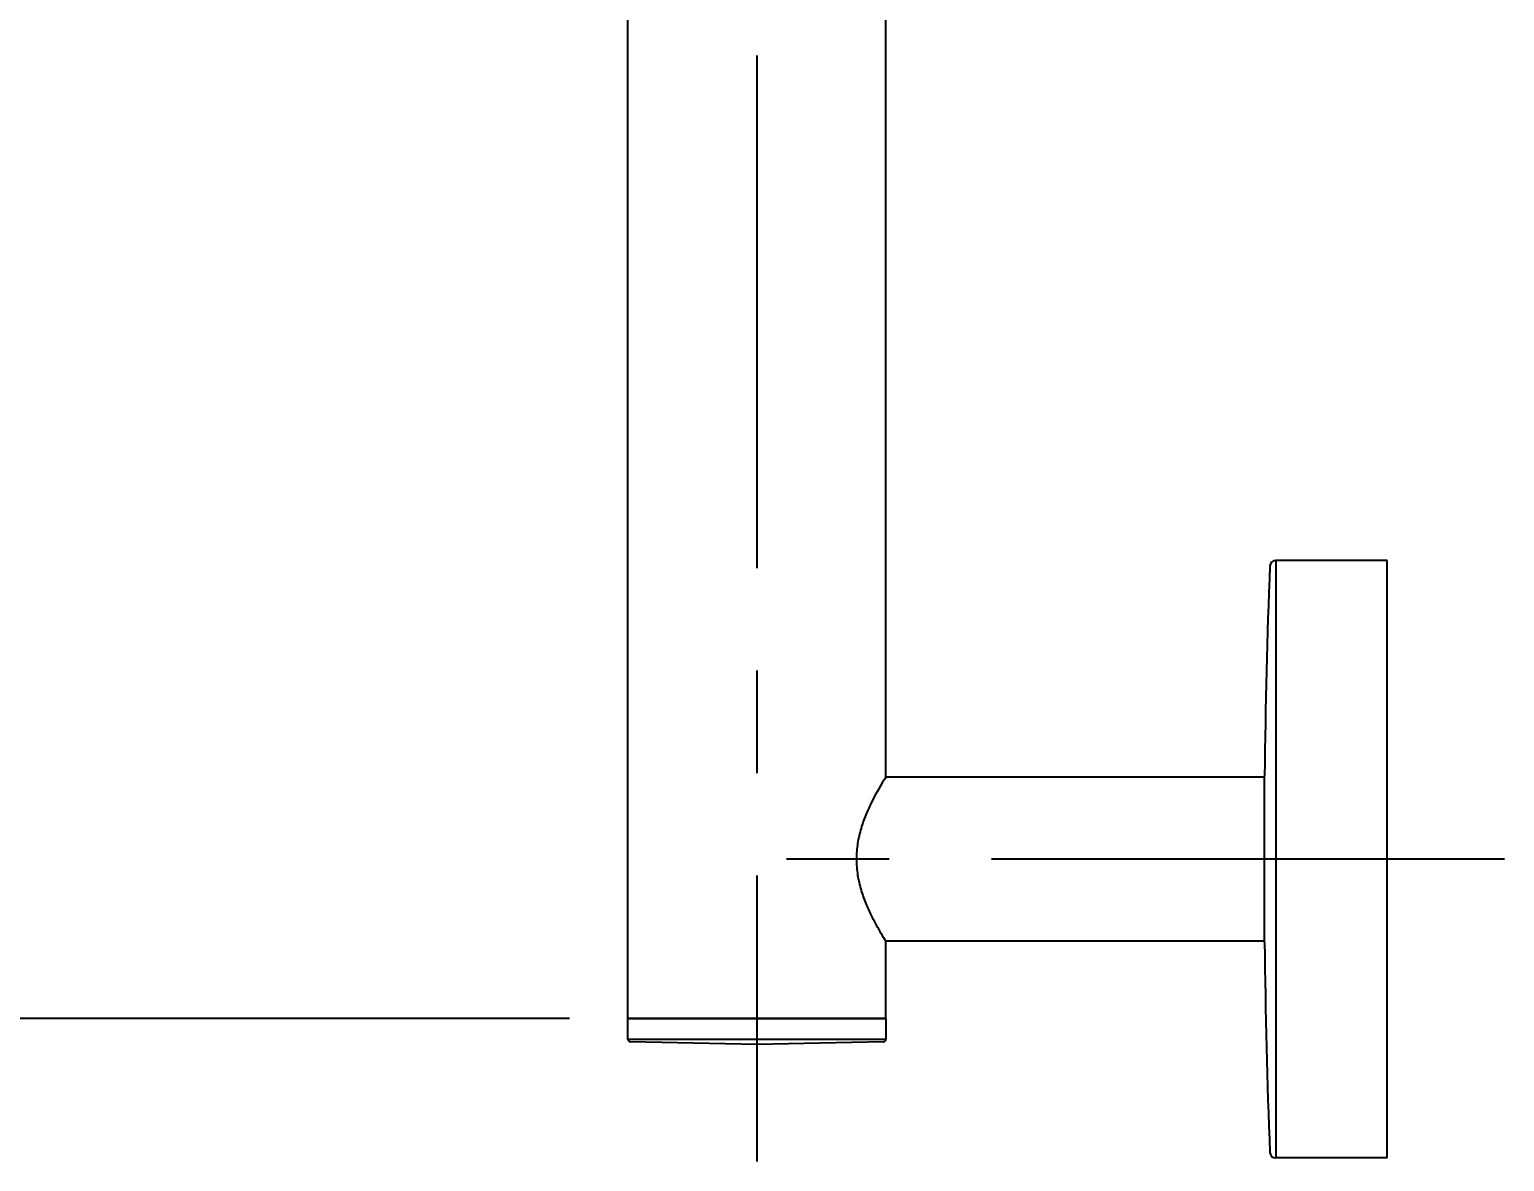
# Model space of a CAD drawing. Extents: x -4509 to -4089, y -1506 to -1209.
# Drawn here: x -4432.85 to -4407.68, y -1398.87 to -1379.55 of the extents above; entities that cross this region are included whole.
import ezdxf

# ---------------------------------------------------------------- set-up
doc = ezdxf.new("R2010")
doc.units = 0
doc.header["$LTSCALE"] = 7
doc.linetypes.add('CENTER', pattern=[2, 1.25, -0.25, 0.25, -0.25])
doc.layers.get('Defpoints').update_dxf_attribs({"linetype": 'CONTINUOUS'})
for name, color, linetype in [('0811-2_9_1_1DXF_CONTINUOUS_LINE', 7, 'CONTINUOUS'), ('0811-4-A_5_1DXF_CONTINUOUS_LINE', 7, 'CONTINUOUS'), ('0811-7_13_1_DXF_CONTINUOUS_LINE', 7, 'CONTINUOUS'), ('0811-9_9_1_1DXF_CONTINUOUS_LINE', 7, 'CONTINUOUS'), ('CL', 1, 'CENTER'), ('DWG', 7, 'CONTINUOUS')]:
    doc.layers.add(name, color=color, linetype=linetype)
doc.styles.add('DD', font='romans', dxfattribs={"bigfont": 'GHS.shx'})
doc.dimstyles.new('CWC', dxfattribs={"dimscale": 0, "dimtxt": 3.5, "dimasz": 3, "dimexe": 2, "dimexo": 1, "dimgap": 1, "dimtad": 1, "dimdec": 4, "dimdsep": 46, "dimtxsty": 'DD', "dimcen": 3, "dimclrd": 2, "dimclre": 2, "dimclrt": 2, "dimadec": 3, "dimazin": 2, "dimtfac": 1, "dimtdec": 4, "dimtmove": 0, "dimatfit": 3, "dimfxl": 1, "dimtvp": 1, "dimtolj": 1, "dimtzin": 0, "dimlwd": -1, "dimlwe": -1, "dimarcsym": 0})

# ---------------------------------------------------------------- blocks, each defined once
blk = doc.blocks.new('*D8')
at = {"layer": 'Defpoints', "color": 0, "transparency": 16777216}
for p in [(-5061.499, -2391.054), (-5091.83, -2505.254), (-5061.499, -2505.254)]:
    blk.add_point(p, dxfattribs=at)
at = {"layer": 'DWG', "color": 2, "transparency": 16777216}
for p, q in [((-5084.092, -2391.054), (-5093.83, -2391.054)), ((-5062.499, -2391.054), (-5075.364, -2391.054)), ((-5091.83, -2394.054), (-5091.83, -2502.254)), ((-5062.499, -2505.254), (-5093.83, -2505.254))]:
    blk.add_line(p, q, dxfattribs=at)
for points in [[(-5092.33, -2394.054), (-5091.33, -2394.054), (-5091.83, -2391.054)], [(-5092.33, -2502.254), (-5091.33, -2502.254), (-5091.83, -2505.254)]]:
    blk.add_solid(points, dxfattribs=at)
at = {"layer": 'DWG', "color": 2, "transparency": 16777216, "insert": (-5094.58, -2448.154), "char_height": 3.5, "attachment_point": 5, "rotation": 90, "style": 'DD'}
blk.add_mtext('\\A1;570{\\H0.5x;\\S%%P5^ ;}', dxfattribs=at)

msp = doc.modelspace()

# ---------------------------------------------------------------- linework, layer by layer
at = {"layer": '0811-2_9_1_1DXF_CONTINUOUS_LINE', "color": 7, "linetype": 'Continuous'}
for p, q in [((-4409.682, -1388.6148), (-4411.58581, -1388.6148)), ((-4409.682, -1398.8148), (-4409.682, -1388.6148)), ((-4411.77425, -1395.1348), (-4411.77425, -1392.2948)), ((-4409.682, -1398.8148), (-4411.58581, -1398.8148))]:
    msp.add_line(p, q, dxfattribs=at)
for centre, radius, start, end in [((-4411.58581, -1388.7148), 0.1, 90, 177.795773), ((-4281.682, -1393.7148), 130.1, 177.7957725, 179.3746224), ((-4281.682, -1393.7148), 130.1, 180.6253776, 182.2042275), ((-4411.58581, -1398.7148), 0.1, 182.204227, 270)]:
    msp.add_arc(centre, radius, start, end, dxfattribs=at)
at = {"layer": '0811-4-A_5_1DXF_CONTINUOUS_LINE', "color": 7, "linetype": 'Continuous'}
for p, q in [((-4418.2366, -1392.3148), (-4418.23725, -1392.31582)), ((-4411.77425, -1392.3148), (-4418.2366, -1392.3148)), ((-4418.23724, -1395.11379), (-4418.2366, -1395.1148)), ((-4411.77425, -1395.1148), (-4418.2366, -1395.1148))]:
    msp.add_line(p, q, dxfattribs=at)
for points, knots in [([(-4418.23723, -1392.31579), (-4418.2453, -1392.32848), (-4418.33503, -1392.47071), (-4418.41893, -1392.61695), (-4418.4866, -1392.75433)], [0, 0, 0, 0, 0.08940953, 1, 1, 1, 1]), ([(-4418.4866, -1392.75433), (-4418.51936, -1392.82085), (-4418.58394, -1392.96293), (-4418.66603, -1393.1924), (-4418.72505, -1393.44605), (-4418.73954, -1393.62427), (-4418.73954, -1393.7148)], [0, 0, 0, 0, 0.22208985, 0.46707454, 0.72882363, 1, 1, 1, 1]), ([(-4418.73954, -1393.7148), (-4418.73954, -1393.80534), (-4418.72505, -1393.98355), (-4418.66603, -1394.2372), (-4418.58394, -1394.46667), (-4418.51936, -1394.60876), (-4418.4866, -1394.67527)], [0, 0, 0, 0, 0.27117649, 0.53292557, 0.77791029, 1, 1, 1, 1]), ([(-4418.4866, -1394.67527), (-4418.45759, -1394.73417), (-4418.3791, -1394.88303), (-4418.29229, -1395.02725), (-4418.23724, -1395.11379)], [0, 0, 0, 0, 0.39028969, 1, 1, 1, 1])]:
    msp.add_open_spline(points, degree=3, knots=knots, dxfattribs=at)
at = {"layer": '0811-7_13_1_DXF_CONTINUOUS_LINE', "color": 7, "linetype": 'Continuous'}
for p, q in [((-4422.6366, -1396.78932), (-4422.6366, -1396.4348)), ((-4418.2366, -1396.4348), (-4418.2366, -1396.78932)), ((-4420.4366, -1396.8748), (-4422.59744, -1396.82931)), ((-4418.27575, -1396.82931), (-4420.4366, -1396.8748))]:
    msp.add_line(p, q, dxfattribs=at)
for centre, start, end in [((-4422.5966, -1396.78932), 180, 268.793951), ((-4418.2766, -1396.78932), 271.206049, 0)]:
    msp.add_arc(centre, 0.04, start, end, dxfattribs=at)
at = {"layer": '0811-9_9_1_1DXF_CONTINUOUS_LINE', "color": 7, "linetype": 'Continuous'}
for p, q in [((-4422.6366, -1396.4348), (-4422.6366, -1366.43476)), ((-4418.2366, -1392.3148), (-4418.2366, -1366.43476)), ((-4418.2366, -1396.4348), (-4418.2366, -1395.1148)), ((-4422.6366, -1396.4348), (-4418.2366, -1396.4348))]:
    msp.add_line(p, q, dxfattribs=at)
at = {"layer": '0811-9_9_1_1DXF_CONTINUOUS_LINE', "color": 2, "linetype": 'Continuous'}
for p, q in [((-4411.58581, -1388.6148), (-4411.58581, -1398.8148)), ((-4418.2366, -1396.4348), (-4422.6366, -1396.4348)), ((-4422.6366, -1396.78932), (-4418.2366, -1396.78932))]:
    msp.add_line(p, q, dxfattribs=at)
at = {"layer": 'CL'}
for p, q in [((-4420.4366, -1267.9948), (-4420.4366, -1398.8748)), ((-4407.682, -1393.7148), (-4420.73954, -1393.7148))]:
    msp.add_line(p, q, dxfattribs=at)

# ---------------------------------------------------------------- dimensions: what is measured, and where the dimension line sits
at = {"layer": 'DWG'}
dim = msp.add_linear_dim(base=(-4452.96708, -1396.4348), p1=(-4422.6366, -1282.2348), p2=(-4422.6366, -1396.4348), angle=90, text='570{\\H0.5x;\\S%%P5^ ;}', dimstyle='CWC', override={"dimscale": 1}, dxfattribs=at)
dim.commit()
dim.dimension.update_dxf_attribs({"geometry": '*D8', "text_midpoint": (-4455.71708, -1339.3348), "insert": (638.86273, 1108.81904)})

doc.saveas('drawing.dxf')
